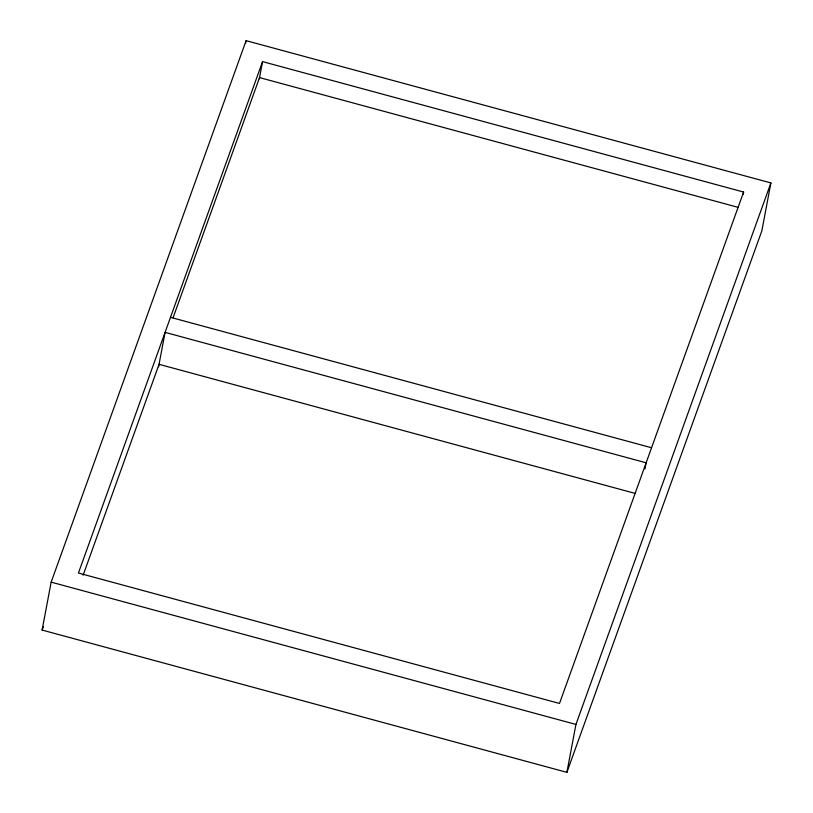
<?xml version="1.0" encoding="UTF-8"?>
<svg xmlns="http://www.w3.org/2000/svg" width="813" height="813" viewBox="0 0 813 813"><rect width="100%" height="100%" fill="white"/><g stroke="black" fill="none" stroke-linecap="round" stroke-linejoin="round"><path stroke-width="1.22" d="M42.103 630.065L51.158 582.138L246.105 40.65L770.897 182.935L761.842 230.862L566.895 772.35L42.103 630.065L43.394 626.488M158.586 366.775L165.08 332.365L646.132 462.8L644.973 468.938M245.638 43.109L246.105 40.65M259.306 78.82L262.558 61.615L743.61 192.051L743.143 194.51M566.895 772.35L575.939 724.434L770.897 182.935M262.558 61.615L78.434 573.033L559.496 703.458L743.61 192.051M173.078 317.761L259.54 77.591L738.143 207.356M83.129 575.187L159.053 364.315L635.207 493.42M170.496 317.324L651.548 447.75M51.158 582.138L575.939 724.434"/></g></svg>
